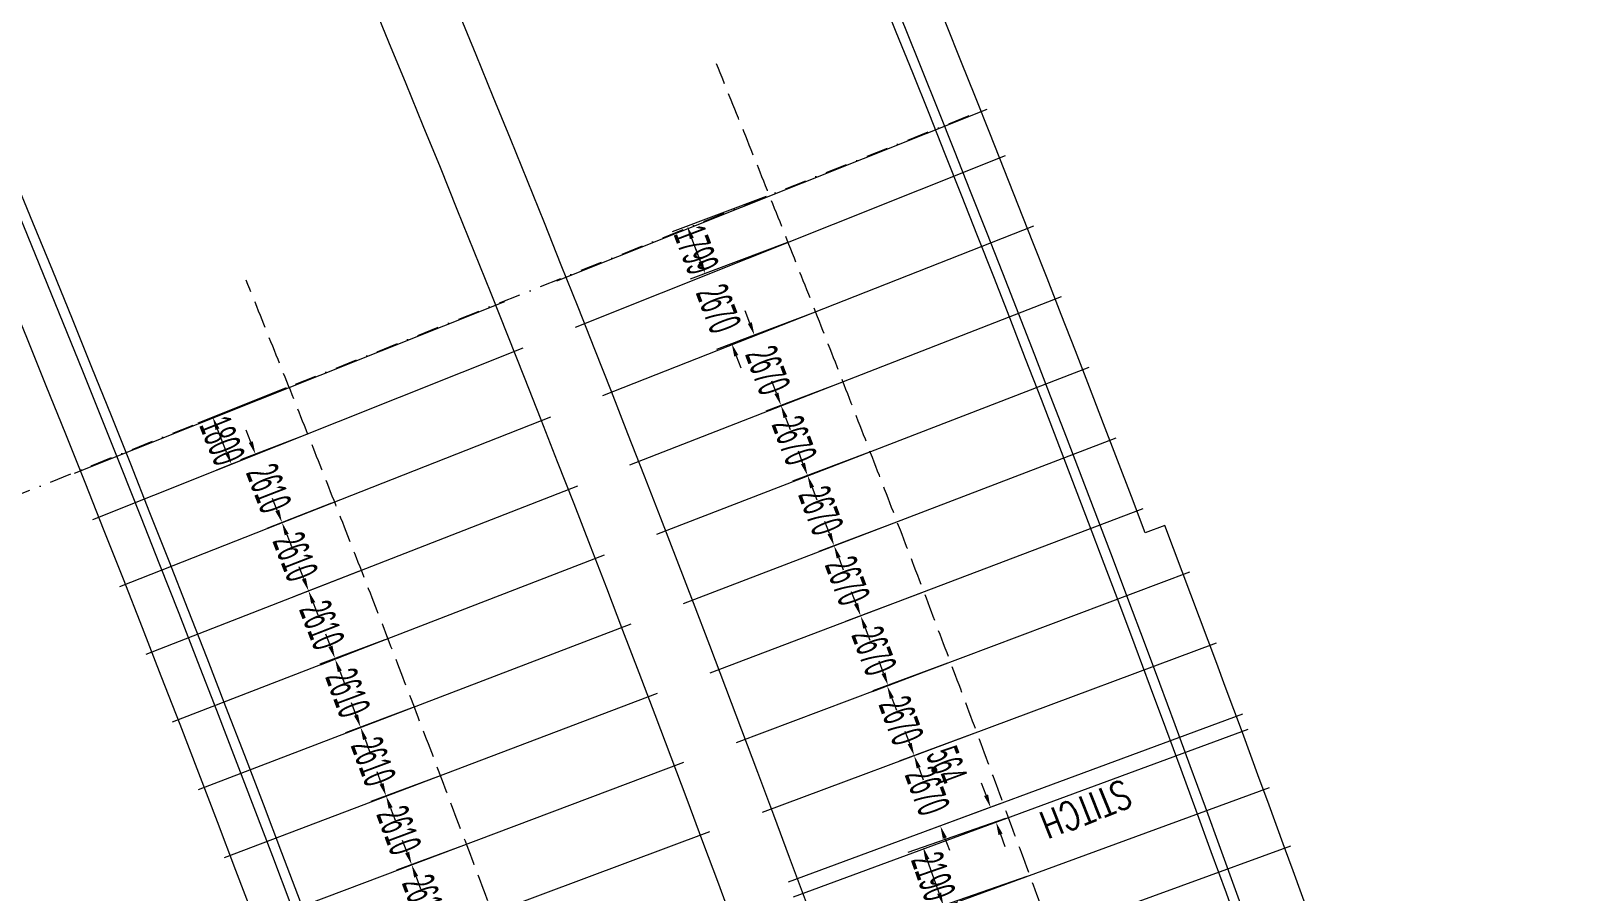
# Model space of a CAD drawing. Header units: millimetres. Extents: x 27228149 to 29012050, y 40856015 to 42918728.
# Drawn here: x 27281162 to 27336606, y 42824578 to 42855206 of the extents above; entities that cross this region are included whole.
import ezdxf

# ---------------------------------------------------------------- set-up
doc = ezdxf.new("R2010")
doc.units = ezdxf.units.MM
doc.header["$LTSCALE"] = 0.05
doc.linetypes.add('DGN Style 3', pattern=[27349.722329, 19535.51595, -7814.20638])
doc.linetypes.add('DGN Style 4', pattern=[31276.361035, 15628.41276, -7814.20638, 19.535516, -7814.20638])
doc.layers.get('Defpoints').update_dxf_attribs({"lineweight": 0})
for name, color, linetype, lineweight in [('InnerEdge_NB', 7, 'Continuous', 0), ('InnerEdge_SB', 7, 'Continuous', 0), ('OuterEdge_NB', 7, 'Continuous', 0), ('OuterEdge_SB', 7, 'Continuous', 0), ('PlacementCurve_NB', 1, 'DGN Style 3', 0), ('PlacementCurve_SB', 1, 'DGN Style 3', 0), ('S-_ANOT----_A-', 7, 'Continuous', 0), ('S-_ANOT----_T-', 7, 'Continuous', 0), ('S-_GRIDLINE_E- Adjusted', 6, 'DGN Style 4', 0), ('S-_SEG-----_E-NB', 3, 'Continuous', 13), ('S-_SEG-----_E-SB', 3, 'Continuous', 13), ('S-_WALLLBW-_E-', 40, 'Continuous', 13)]:
    doc.layers.add(name, color=color, linetype=linetype, lineweight=lineweight)
doc.styles.add('Styletxt', font='txt.shx')
doc.styles.add('StyleWORKING', font='WORKING.shx')
doc.dimstyles.new('dim300', dxfattribs={"dimtxt": 750, "dimasz": 750, "dimexe": 375, "dimexo": 375, "dimgap": 375, "dimtad": 1, "dimdec": 0, "dimzin": 11, "dimdsep": 46, "dimtxsty": 'StyleWORKING', "dimsah": 1, "dimcen": 0.09, "dimclrd": 7, "dimclre": 7, "dimadec": 4, "dimazin": 3, "dimtfac": 1, "dimtdec": 0, "dimtmove": 0, "dimatfit": 3, "dimfxl": 1, "dimtolj": 1, "dimtzin": 0, "dimlwd": 0, "dimlwe": 0, "dimarcsym": 0})

# ---------------------------------------------------------------- blocks, each defined once
blk = doc.blocks.new('*D216')
at = {"layer": 'Defpoints', "color": 0, "linetype": 'Continuous', "transparency": 16777216}
for p in [(27307419, 42849367), (27304501, 42848263), (27308172, 42847729)]:
    blk.add_point(p, dxfattribs=at)
at = {"layer": 'S-_ANOT----_A-', "linetype": 'Continuous', "transparency": 16777216}
for p, q in [((27307311, 42849326), (27303963, 42848059)), ((27308065, 42847688), (27304600, 42846377))]:
    blk.add_line(p, q, dxfattribs=at)
at = {"layer": 'S-_ANOT----_A-', "color": 7, "linetype": 'Continuous', "lineweight": 0, "transparency": 16777216}
blk.add_line((27304975, 42847011), (27304664, 42847833), dxfattribs=at)
at = {"layer": 'S-_ANOT----_A-', "color": 7, "linetype": 'Continuous', "transparency": 16777216}
for points in [[(27304735, 42847860), (27304592, 42847805), (27304501, 42848263)], [(27305046, 42847038), (27304903, 42846984), (27305137, 42846580)]]:
    blk.add_solid(points, dxfattribs=at)
at = {"layer": 'S-_ANOT----_A-', "color": 0, "linetype": 'Continuous', "transparency": 16777216, "insert": (27304820, 42847422), "char_height": 1150, "attachment_point": 5, "rotation": 290.7255, "style": 'StyleWORKING'}
blk.add_mtext('\\A1;{\\W0.47826;\\C0;1799}', dxfattribs=at)
blk = doc.blocks.new('*D217')
at = {"layer": 'Defpoints', "color": 0, "linetype": 'Continuous', "transparency": 16777216}
for p in [(27308172, 42847729), (27305137, 42846580), (27309154, 42845245)]:
    blk.add_point(p, dxfattribs=at)
at = {"layer": 'S-_ANOT----_A-', "linetype": 'Continuous', "transparency": 16777216}
for p, q in [((27308065, 42847688), (27304600, 42846377)), ((27309046, 42845204), (27305545, 42843880))]:
    blk.add_line(p, q, dxfattribs=at)
at = {"layer": 'S-_ANOT----_A-', "color": 7, "linetype": 'Continuous', "lineweight": 0, "transparency": 16777216}
for p, q in [((27304975, 42847011), (27304812, 42847441)), ((27306245, 42843653), (27306408, 42843223))]:
    blk.add_line(p, q, dxfattribs=at)
at = {"layer": 'S-_ANOT----_A-', "color": 7, "linetype": 'Continuous', "transparency": 16777216}
for points in [[(27305046, 42847038), (27304903, 42846984), (27305137, 42846580)], [(27306317, 42843680), (27306174, 42843626), (27306082, 42844083)]]:
    blk.add_solid(points, dxfattribs=at)
at = {"layer": 'S-_ANOT----_A-', "color": 0, "linetype": 'Continuous', "transparency": 16777216, "insert": (27305611, 42845332), "char_height": 1150, "attachment_point": 5, "rotation": 290.7255, "style": 'StyleWORKING'}
blk.add_mtext('\\A1;{\\W0.47826;\\C0;2670}', dxfattribs=at)
blk = doc.blocks.new('*D218')
at = {"layer": 'Defpoints', "color": 0, "linetype": 'Continuous', "transparency": 16777216}
for p in [(27309154, 42845245), (27310127, 42842759), (27307834, 42841891)]:
    blk.add_point(p, dxfattribs=at)
at = {"layer": 'S-_ANOT----_A-', "linetype": 'Continuous', "transparency": 16777216}
for p, q in [((27309046, 42845204), (27306351, 42844185)), ((27310020, 42842718), (27307296, 42841688))]:
    blk.add_line(p, q, dxfattribs=at)
at = {"layer": 'S-_ANOT----_A-', "color": 7, "linetype": 'Continuous', "lineweight": 0, "transparency": 16777216}
for p, q in [((27306726, 42844819), (27306564, 42845249)), ((27307997, 42841461), (27308160, 42841031))]:
    blk.add_line(p, q, dxfattribs=at)
at = {"layer": 'S-_ANOT----_A-', "color": 7, "linetype": 'Continuous', "transparency": 16777216}
for points in [[(27306798, 42844846), (27306655, 42844791), (27306889, 42844388)], [(27308069, 42841488), (27307925, 42841434), (27307834, 42841891)]]:
    blk.add_solid(points, dxfattribs=at)
at = {"layer": 'S-_ANOT----_A-', "color": 0, "linetype": 'Continuous', "transparency": 16777216, "insert": (27307363, 42843140), "char_height": 1150, "attachment_point": 5, "rotation": 290.7255, "style": 'StyleWORKING'}
blk.add_mtext('\\A1;{\\W0.47826;\\C0;2670}', dxfattribs=at)
blk = doc.blocks.new('*D219')
at = {"layer": 'Defpoints', "color": 0, "linetype": 'Continuous', "transparency": 16777216}
for p in [(27310127, 42842759), (27311094, 42840270), (27308779, 42839394)]:
    blk.add_point(p, dxfattribs=at)
at = {"layer": 'S-_ANOT----_A-', "color": 7, "linetype": 'Continuous', "lineweight": 0, "transparency": 16777216}
for p, q in [((27307671, 42842321), (27307508, 42842751)), ((27308942, 42838963), (27309105, 42838533))]:
    blk.add_line(p, q, dxfattribs=at)
at = {"layer": 'S-_ANOT----_A-', "linetype": 'Continuous', "transparency": 16777216}
for p, q in [((27310020, 42842718), (27307296, 42841688)), ((27310987, 42840229), (27308241, 42839190))]:
    blk.add_line(p, q, dxfattribs=at)
at = {"layer": 'S-_ANOT----_A-', "color": 7, "linetype": 'Continuous', "transparency": 16777216}
for points in [[(27307743, 42842348), (27307600, 42842294), (27307834, 42841891)], [(27309013, 42838991), (27308870, 42838936), (27308779, 42839394)]]:
    blk.add_solid(points, dxfattribs=at)
at = {"layer": 'S-_ANOT----_A-', "color": 0, "linetype": 'Continuous', "transparency": 16777216, "insert": (27308308, 42840643), "char_height": 1150, "attachment_point": 5, "rotation": 290.7255, "style": 'StyleWORKING'}
blk.add_mtext('\\A1;{\\W0.47826;\\C0;2670}', dxfattribs=at)
blk = doc.blocks.new('*D220')
at = {"layer": 'Defpoints', "color": 0, "linetype": 'Continuous', "transparency": 16777216}
for p in [(27311094, 42840270), (27312054, 42837778), (27309724, 42836896)]:
    blk.add_point(p, dxfattribs=at)
at = {"layer": 'S-_ANOT----_A-', "linetype": 'Continuous', "transparency": 16777216}
for p, q in [((27310987, 42840229), (27308241, 42839190)), ((27311946, 42837737), (27309186, 42836693))]:
    blk.add_line(p, q, dxfattribs=at)
at = {"layer": 'S-_ANOT----_A-', "color": 7, "linetype": 'Continuous', "lineweight": 0, "transparency": 16777216}
for p, q in [((27308616, 42839824), (27308453, 42840254)), ((27309887, 42836466), (27310050, 42836036))]:
    blk.add_line(p, q, dxfattribs=at)
at = {"layer": 'S-_ANOT----_A-', "color": 7, "linetype": 'Continuous', "transparency": 16777216}
for points in [[(27308688, 42839851), (27308544, 42839797), (27308779, 42839394)], [(27309958, 42836493), (27309815, 42836439), (27309724, 42836896)]]:
    blk.add_solid(points, dxfattribs=at)
at = {"layer": 'S-_ANOT----_A-', "color": 0, "linetype": 'Continuous', "transparency": 16777216, "insert": (27309253, 42838145), "char_height": 1150, "attachment_point": 5, "rotation": 290.7255, "style": 'StyleWORKING'}
blk.add_mtext('\\A1;{\\W0.47826;\\C0;2670}', dxfattribs=at)
blk = doc.blocks.new('*D221')
at = {"layer": 'Defpoints', "color": 0, "linetype": 'Continuous', "transparency": 16777216}
for p in [(27312054, 42837778), (27312919, 42835250), (27310669, 42834399)]:
    blk.add_point(p, dxfattribs=at)
at = {"layer": 'S-_ANOT----_A-', "linetype": 'Continuous', "transparency": 16777216}
for p, q in [((27311946, 42837737), (27309186, 42836693)), ((27312812, 42835209), (27310131, 42834195))]:
    blk.add_line(p, q, dxfattribs=at)
at = {"layer": 'S-_ANOT----_A-', "color": 7, "linetype": 'Continuous', "lineweight": 0, "transparency": 16777216}
for p, q in [((27309561, 42837326), (27309398, 42837757)), ((27310832, 42833968), (27310995, 42833538))]:
    blk.add_line(p, q, dxfattribs=at)
at = {"layer": 'S-_ANOT----_A-', "color": 7, "linetype": 'Continuous', "transparency": 16777216}
for points in [[(27309633, 42837354), (27309489, 42837299), (27309724, 42836896)], [(27310903, 42833996), (27310760, 42833941), (27310669, 42834399)]]:
    blk.add_solid(points, dxfattribs=at)
at = {"layer": 'S-_ANOT----_A-', "color": 0, "linetype": 'Continuous', "transparency": 16777216, "insert": (27310198, 42835648), "char_height": 1150, "attachment_point": 5, "rotation": 290.7255, "style": 'StyleWORKING'}
blk.add_mtext('\\A1;{\\W0.47826;\\C0;2670}', dxfattribs=at)
blk = doc.blocks.new('*D222')
at = {"layer": 'Defpoints', "color": 0, "linetype": 'Continuous', "transparency": 16777216}
for p in [(27313864, 42832753), (27314802, 42830253), (27312572, 42829424)]:
    blk.add_point(p, dxfattribs=at)
at = {"layer": 'S-_ANOT----_A-', "color": 7, "linetype": 'Continuous', "lineweight": 0, "transparency": 16777216}
for p, q in [((27311482, 42832358), (27311321, 42832789)), ((27312733, 42828993), (27312893, 42828562))]:
    blk.add_line(p, q, dxfattribs=at)
at = {"layer": 'S-_ANOT----_A-', "linetype": 'Continuous', "transparency": 16777216}
for p, q in [((27313756, 42832713), (27311103, 42831726)), ((27314694, 42830213), (27312033, 42829224))]:
    blk.add_line(p, q, dxfattribs=at)
at = {"layer": 'S-_ANOT----_A-', "color": 7, "linetype": 'Continuous', "transparency": 16777216}
for points in [[(27311554, 42832385), (27311410, 42832331), (27311642, 42831927)], [(27312805, 42829020), (27312661, 42828966), (27312572, 42829424)]]:
    blk.add_solid(points, dxfattribs=at)
at = {"layer": 'S-_ANOT----_A-', "color": 0, "linetype": 'Continuous', "transparency": 16777216, "insert": (27312109, 42830676), "char_height": 1150, "attachment_point": 5, "rotation": 290.3922, "style": 'StyleWORKING'}
blk.add_mtext('\\A1;{\\W0.47826;\\C0;2670}', dxfattribs=at)
blk = doc.blocks.new('*D229')
at = {"layer": 'Defpoints', "color": 0, "linetype": 'Continuous', "transparency": 16777216}
for p in [(27315928, 42827221), (27312889, 42826163), (27316684, 42825166)]:
    blk.add_point(p, dxfattribs=at)
at = {"layer": 'S-_ANOT----_A-', "linetype": 'Continuous', "transparency": 16777216}
for p, q in [((27315819, 42827184), (27312346, 42825973)), ((27316576, 42825128), (27313067, 42823906))]:
    blk.add_line(p, q, dxfattribs=at)
at = {"layer": 'S-_ANOT----_A-', "color": 7, "linetype": 'Continuous', "lineweight": 0, "transparency": 16777216}
blk.add_line((27313458, 42824529), (27313040, 42825728), dxfattribs=at)
at = {"layer": 'S-_ANOT----_A-', "color": 7, "linetype": 'Continuous', "transparency": 16777216}
for points in [[(27313113, 42825753), (27312968, 42825703), (27312889, 42826163)], [(27313531, 42824555), (27313386, 42824504), (27313610, 42824095)]]:
    blk.add_solid(points, dxfattribs=at)
at = {"layer": 'S-_ANOT----_A-', "color": 0, "linetype": 'Continuous', "transparency": 16777216, "insert": (27313251, 42825129), "char_height": 1150, "attachment_point": 5, "rotation": 289.2089, "style": 'StyleWORKING'}
blk.add_mtext('\\A1;{\\W0.47826;\\C0;2190}', dxfattribs=at)
blk = doc.blocks.new('*D230')
at = {"layer": 'Defpoints', "color": 0, "linetype": 'Continuous', "transparency": 16777216}
for p in [(27316684, 42825166), (27313610, 42824095), (27317436, 42823109)]:
    blk.add_point(p, dxfattribs=at)
at = {"layer": 'S-_ANOT----_A-', "linetype": 'Continuous', "transparency": 16777216}
for p, q in [((27316576, 42825128), (27313067, 42823906)), ((27317327, 42823071), (27313787, 42821838))]:
    blk.add_line(p, q, dxfattribs=at)
at = {"layer": 'S-_ANOT----_A-', "color": 7, "linetype": 'Continuous', "lineweight": 0, "transparency": 16777216}
for p, q in [((27313458, 42824529), (27313307, 42824964)), ((27314481, 42821593), (27314633, 42821158))]:
    blk.add_line(p, q, dxfattribs=at)
at = {"layer": 'S-_ANOT----_A-', "color": 7, "linetype": 'Continuous', "transparency": 16777216}
for points in [[(27313531, 42824555), (27313386, 42824504), (27313610, 42824095)], [(27314554, 42821618), (27314409, 42821567), (27314330, 42822027)]]:
    blk.add_solid(points, dxfattribs=at)
at = {"layer": 'S-_ANOT----_A-', "color": 0, "linetype": 'Continuous', "transparency": 16777216, "insert": (27314045, 42822849), "char_height": 1150, "attachment_point": 5, "rotation": 289.2089, "style": 'StyleWORKING'}
blk.add_mtext('\\A1;{\\W0.47826;\\C0;2190}', dxfattribs=at)
blk = doc.blocks.new('*D535')
at = {"layer": 'Defpoints', "color": 0, "linetype": 'Continuous', "transparency": 16777216}
for p in [(27290999, 42840876), (27291958, 42838448), (27290085, 42837721)]:
    blk.add_point(p, dxfattribs=at)
at = {"layer": 'S-_ANOT----_A-', "linetype": 'Continuous', "transparency": 16777216}
for p, q in [((27290892, 42840834), (27288604, 42839946)), ((27291851, 42838407), (27289549, 42837513))]:
    blk.add_line(p, q, dxfattribs=at)
at = {"layer": 'S-_ANOT----_A-', "color": 7, "linetype": 'Continuous', "lineweight": 0, "transparency": 16777216}
for p, q in [((27288973, 42840583), (27288807, 42841011)), ((27290251, 42837292), (27290418, 42836863))]:
    blk.add_line(p, q, dxfattribs=at)
at = {"layer": 'S-_ANOT----_A-', "color": 7, "linetype": 'Continuous', "transparency": 16777216}
for points in [[(27289045, 42840610), (27288902, 42840555), (27289140, 42840154)], [(27290322, 42837320), (27290180, 42837264), (27290085, 42837721)]]:
    blk.add_solid(points, dxfattribs=at)
at = {"layer": 'S-_ANOT----_A-', "color": 0, "linetype": 'Continuous', "transparency": 16777216, "insert": (27289613, 42838938), "char_height": 1150, "attachment_point": 5, "rotation": 291.2235, "style": 'StyleWORKING'}
blk.add_mtext('\\A1;{\\W0.47826;\\C0;2610}', dxfattribs=at)
blk = doc.blocks.new('*D536')
at = {"layer": 'Defpoints', "color": 0, "linetype": 'Continuous', "transparency": 16777216}
for p in [(27291958, 42838448), (27292910, 42836018), (27291029, 42835288)]:
    blk.add_point(p, dxfattribs=at)
at = {"layer": 'S-_ANOT----_A-', "linetype": 'Continuous', "transparency": 16777216}
for p, q in [((27291851, 42838407), (27289549, 42837513)), ((27292803, 42835977), (27290493, 42835080))]:
    blk.add_line(p, q, dxfattribs=at)
at = {"layer": 'S-_ANOT----_A-', "color": 7, "linetype": 'Continuous', "lineweight": 0, "transparency": 16777216}
for p, q in [((27289918, 42838150), (27289751, 42838578)), ((27291196, 42834859), (27291362, 42834430))]:
    blk.add_line(p, q, dxfattribs=at)
at = {"layer": 'S-_ANOT----_A-', "color": 7, "linetype": 'Continuous', "transparency": 16777216}
for points in [[(27289989, 42838177), (27289847, 42838122), (27290085, 42837721)], [(27291267, 42834887), (27291124, 42834831), (27291029, 42835288)]]:
    blk.add_solid(points, dxfattribs=at)
at = {"layer": 'S-_ANOT----_A-', "color": 0, "linetype": 'Continuous', "transparency": 16777216, "insert": (27290558, 42836505), "char_height": 1150, "attachment_point": 5, "rotation": 291.2235, "style": 'StyleWORKING'}
blk.add_mtext('\\A1;{\\W0.47826;\\C0;2610}', dxfattribs=at)
blk = doc.blocks.new('*D537')
at = {"layer": 'Defpoints', "color": 0, "linetype": 'Continuous', "transparency": 16777216}
for p in [(27293855, 42833585), (27294793, 42831149), (27292878, 42830438)]:
    blk.add_point(p, dxfattribs=at)
at = {"layer": 'S-_ANOT----_A-', "linetype": 'Continuous', "transparency": 16777216}
for p, q in [((27293747, 42833545), (27291430, 42832684)), ((27294685, 42831109), (27292339, 42830237))]:
    blk.add_line(p, q, dxfattribs=at)
at = {"layer": 'S-_ANOT----_A-', "color": 7, "linetype": 'Continuous', "lineweight": 0, "transparency": 16777216}
for p, q in [((27291808, 42833315), (27291648, 42833746)), ((27293038, 42830007), (27293199, 42829575))]:
    blk.add_line(p, q, dxfattribs=at)
at = {"layer": 'S-_ANOT----_A-', "color": 7, "linetype": 'Continuous', "transparency": 16777216}
for points in [[(27291880, 42833342), (27291736, 42833288), (27291969, 42832884)], [(27293110, 42830033), (27292966, 42829980), (27292878, 42830438)]]:
    blk.add_solid(points, dxfattribs=at)
at = {"layer": 'S-_ANOT----_A-', "color": 0, "linetype": 'Continuous', "transparency": 16777216, "insert": (27292425, 42831661), "char_height": 1150, "attachment_point": 5, "rotation": 290.3923, "style": 'StyleWORKING'}
blk.add_mtext('\\A1;{\\W0.47826;\\C0;2610}', dxfattribs=at)
blk = doc.blocks.new('*D538')
at = {"layer": 'Defpoints', "color": 0, "linetype": 'Continuous', "transparency": 16777216}
for p in [(27294793, 42831149), (27295723, 42828711), (27293787, 42827991)]:
    blk.add_point(p, dxfattribs=at)
at = {"layer": 'S-_ANOT----_A-', "linetype": 'Continuous', "transparency": 16777216}
for p, q in [((27294685, 42831109), (27292339, 42830237)), ((27295615, 42828671), (27293248, 42827791))]:
    blk.add_line(p, q, dxfattribs=at)
at = {"layer": 'S-_ANOT----_A-', "color": 7, "linetype": 'Continuous', "lineweight": 0, "transparency": 16777216}
for p, q in [((27292718, 42830869), (27292557, 42831300)), ((27293948, 42827560), (27294108, 42827129))]:
    blk.add_line(p, q, dxfattribs=at)
at = {"layer": 'S-_ANOT----_A-', "color": 7, "linetype": 'Continuous', "transparency": 16777216}
for points in [[(27292790, 42830896), (27292646, 42830842), (27292878, 42830438)], [(27294020, 42827587), (27293876, 42827534), (27293787, 42827991)]]:
    blk.add_solid(points, dxfattribs=at)
at = {"layer": 'S-_ANOT----_A-', "color": 0, "linetype": 'Continuous', "transparency": 16777216, "insert": (27293334, 42829215), "char_height": 1150, "attachment_point": 5, "rotation": 290.3923, "style": 'StyleWORKING'}
blk.add_mtext('\\A1;{\\W0.47826;\\C0;2610}', dxfattribs=at)
blk = doc.blocks.new('*D539')
at = {"layer": 'Defpoints', "color": 0, "linetype": 'Continuous', "transparency": 16777216}
for p in [(27295723, 42828711), (27296647, 42826270), (27294697, 42825545)]:
    blk.add_point(p, dxfattribs=at)
at = {"layer": 'S-_ANOT----_A-', "linetype": 'Continuous', "transparency": 16777216}
for p, q in [((27295615, 42828671), (27293248, 42827791)), ((27296539, 42826230), (27294158, 42825345))]:
    blk.add_line(p, q, dxfattribs=at)
at = {"layer": 'S-_ANOT----_A-', "color": 7, "linetype": 'Continuous', "lineweight": 0, "transparency": 16777216}
for p, q in [((27293627, 42828423), (27293467, 42828854)), ((27294857, 42825114), (27295017, 42824683))]:
    blk.add_line(p, q, dxfattribs=at)
at = {"layer": 'S-_ANOT----_A-', "color": 7, "linetype": 'Continuous', "transparency": 16777216}
for points in [[(27293699, 42828449), (27293555, 42828396), (27293787, 42827991)], [(27294929, 42825141), (27294785, 42825087), (27294697, 42825545)]]:
    blk.add_solid(points, dxfattribs=at)
at = {"layer": 'S-_ANOT----_A-', "color": 0, "linetype": 'Continuous', "transparency": 16777216, "insert": (27294243, 42826769), "char_height": 1150, "attachment_point": 5, "rotation": 290.3923, "style": 'StyleWORKING'}
blk.add_mtext('\\A1;{\\W0.47826;\\C0;2610}', dxfattribs=at)
blk = doc.blocks.new('*D540')
at = {"layer": 'Defpoints', "color": 0, "linetype": 'Continuous', "transparency": 16777216}
for p in [(27296647, 42826270), (27297563, 42823826), (27295606, 42823099)]:
    blk.add_point(p, dxfattribs=at)
at = {"layer": 'S-_ANOT----_A-', "linetype": 'Continuous', "transparency": 16777216}
for p, q in [((27296539, 42826230), (27294158, 42825345)), ((27297456, 42823786), (27295067, 42822898))]:
    blk.add_line(p, q, dxfattribs=at)
at = {"layer": 'S-_ANOT----_A-', "color": 7, "linetype": 'Continuous', "lineweight": 0, "transparency": 16777216}
for p, q in [((27294536, 42825976), (27294376, 42826407)), ((27295767, 42822667), (27295927, 42822236))]:
    blk.add_line(p, q, dxfattribs=at)
at = {"layer": 'S-_ANOT----_A-', "color": 7, "linetype": 'Continuous', "transparency": 16777216}
for points in [[(27294608, 42826003), (27294465, 42825949), (27294697, 42825545)], [(27295838, 42822694), (27295695, 42822641), (27295606, 42823099)]]:
    blk.add_solid(points, dxfattribs=at)
at = {"layer": 'S-_ANOT----_A-', "color": 0, "linetype": 'Continuous', "transparency": 16777216, "insert": (27295153, 42824322), "char_height": 1150, "attachment_point": 5, "rotation": 290.3923, "style": 'StyleWORKING'}
blk.add_mtext('\\A1;{\\W0.47826;\\C0;2610}', dxfattribs=at)
blk = doc.blocks.new('*D857')
at = {"layer": 'Defpoints', "color": 0, "linetype": 'Continuous', "transparency": 16777216}
for p in [(27315732, 42827750), (27315288, 42827586), (27315928, 42827221)]:
    blk.add_point(p, dxfattribs=at)
at = {"layer": 'S-_ANOT----_A-', "color": 7, "linetype": 'Continuous', "lineweight": 0, "transparency": 16777216}
for p, q in [((27315128, 42828017), (27314969, 42828449)), ((27315643, 42826626), (27315802, 42826194))]:
    blk.add_line(p, q, dxfattribs=at)
at = {"layer": 'S-_ANOT----_A-', "linetype": 'Continuous', "transparency": 16777216}
for p, q in [((27315624, 42827710), (27314748, 42827387)), ((27315820, 42827181), (27314944, 42826858))]:
    blk.add_line(p, q, dxfattribs=at)
at = {"layer": 'S-_ANOT----_A-', "color": 7, "linetype": 'Continuous', "transparency": 16777216}
for points in [[(27315200, 42828044), (27315056, 42827991), (27315288, 42827586)], [(27315715, 42826652), (27315571, 42826599), (27315483, 42827057)]]:
    blk.add_solid(points, dxfattribs=at)
at = {"layer": 'S-_ANOT----_A-', "color": 0, "linetype": 'Continuous', "transparency": 16777216, "insert": (27313729, 42829079), "char_height": 1150, "attachment_point": 5, "rotation": 290.2913, "style": 'StyleWORKING'}
blk.add_mtext('\\A1;{\\W0.47826;\\C0;564}', dxfattribs=at)
blk = doc.blocks.new('*D1042')
at = {"layer": 'Defpoints', "color": 0, "linetype": 'Continuous', "transparency": 16777216}
for p in [(27312919, 42835250), (27313864, 42832753), (27311614, 42831901)]:
    blk.add_point(p, dxfattribs=at)
at = {"layer": 'S-_ANOT----_A-', "linetype": 'Continuous', "transparency": 16777216}
for p, q in [((27312812, 42835209), (27310131, 42834195)), ((27313757, 42832712), (27311076, 42831698))]:
    blk.add_line(p, q, dxfattribs=at)
at = {"layer": 'S-_ANOT----_A-', "color": 7, "linetype": 'Continuous', "lineweight": 0, "transparency": 16777216}
for p, q in [((27310506, 42834829), (27310343, 42835259)), ((27311777, 42831471), (27311939, 42831041))]:
    blk.add_line(p, q, dxfattribs=at)
at = {"layer": 'S-_ANOT----_A-', "color": 7, "linetype": 'Continuous', "transparency": 16777216}
for points in [[(27310578, 42834856), (27310434, 42834802), (27310669, 42834399)], [(27311848, 42831498), (27311705, 42831444), (27311614, 42831901)]]:
    blk.add_solid(points, dxfattribs=at)
at = {"layer": 'S-_ANOT----_A-', "color": 0, "linetype": 'Continuous', "transparency": 16777216, "insert": (27311143, 42833151), "char_height": 1150, "attachment_point": 5, "rotation": 290.7255, "style": 'StyleWORKING'}
blk.add_mtext('\\A1;{\\W0.47826;\\C0;2670}', dxfattribs=at)
blk = doc.blocks.new('*D1043')
at = {"layer": 'Defpoints', "color": 0, "linetype": 'Continuous', "transparency": 16777216}
for p in [(27314802, 42830253), (27315732, 42827750), (27313503, 42826922)]:
    blk.add_point(p, dxfattribs=at)
at = {"layer": 'S-_ANOT----_A-', "linetype": 'Continuous', "transparency": 16777216}
for p, q in [((27314694, 42830213), (27312033, 42829224)), ((27315624, 42827710), (27312964, 42826721))]:
    blk.add_line(p, q, dxfattribs=at)
at = {"layer": 'S-_ANOT----_A-', "color": 7, "linetype": 'Continuous', "lineweight": 0, "transparency": 16777216}
for p, q in [((27312412, 42829855), (27312252, 42830287)), ((27313663, 42826490), (27313823, 42826059))]:
    blk.add_line(p, q, dxfattribs=at)
at = {"layer": 'S-_ANOT----_A-', "color": 7, "linetype": 'Continuous', "transparency": 16777216}
for points in [[(27312484, 42829882), (27312340, 42829829), (27312572, 42829424)], [(27313735, 42826517), (27313591, 42826464), (27313503, 42826922)]]:
    blk.add_solid(points, dxfattribs=at)
at = {"layer": 'S-_ANOT----_A-', "color": 0, "linetype": 'Continuous', "transparency": 16777216, "insert": (27313039, 42828173), "char_height": 1150, "attachment_point": 5, "rotation": 290.3922, "style": 'StyleWORKING'}
blk.add_mtext('\\A1;{\\W0.47826;\\C0;2670}', dxfattribs=at)
blk = doc.blocks.new('*D1149')
at = {"layer": 'Defpoints', "color": 0, "linetype": 'Continuous', "transparency": 16777216}
for p in [(27290343, 42842552), (27287621, 42841468), (27290999, 42840876)]:
    blk.add_point(p, dxfattribs=at)
at = {"layer": 'S-_ANOT----_A-', "linetype": 'Continuous', "transparency": 16777216}
for p, q in [((27290236, 42842509), (27287086, 42841256)), ((27290892, 42840833), (27287752, 42839583))]:
    blk.add_line(p, q, dxfattribs=at)
at = {"layer": 'S-_ANOT----_A-', "color": 7, "linetype": 'Continuous', "lineweight": 0, "transparency": 16777216}
blk.add_line((27288116, 42840223), (27287791, 42841041), dxfattribs=at)
at = {"layer": 'S-_ANOT----_A-', "color": 7, "linetype": 'Continuous', "transparency": 16777216}
for points in [[(27287862, 42841069), (27287720, 42841013), (27287621, 42841468)], [(27288187, 42840252), (27288045, 42840195), (27288286, 42839796)]]:
    blk.add_solid(points, dxfattribs=at)
at = {"layer": 'S-_ANOT----_A-', "color": 0, "linetype": 'Continuous', "transparency": 16777216, "insert": (27287955, 42840633), "char_height": 1150, "attachment_point": 5, "rotation": 291.7052, "style": 'StyleWORKING'}
blk.add_mtext('\\A1;{\\W0.47826;\\C0;1800}', dxfattribs=at)
blk = doc.blocks.new('*D1150')
at = {"layer": 'Defpoints', "color": 0, "linetype": 'Continuous', "transparency": 16777216}
for p in [(27292910, 42836018), (27293855, 42833585), (27291974, 42832855)]:
    blk.add_point(p, dxfattribs=at)
at = {"layer": 'S-_ANOT----_A-', "color": 7, "linetype": 'Continuous', "lineweight": 0, "transparency": 16777216}
for p, q in [((27290863, 42835717), (27290696, 42836145)), ((27292141, 42832426), (27292307, 42831997))]:
    blk.add_line(p, q, dxfattribs=at)
at = {"layer": 'S-_ANOT----_A-', "linetype": 'Continuous', "transparency": 16777216}
for p, q in [((27292803, 42835977), (27290493, 42835080)), ((27293748, 42833544), (27291438, 42832647))]:
    blk.add_line(p, q, dxfattribs=at)
at = {"layer": 'S-_ANOT----_A-', "color": 7, "linetype": 'Continuous', "transparency": 16777216}
for points in [[(27290934, 42835744), (27290791, 42835689), (27291029, 42835288)], [(27292212, 42832454), (27292069, 42832398), (27291974, 42832855)]]:
    blk.add_solid(points, dxfattribs=at)
at = {"layer": 'S-_ANOT----_A-', "color": 0, "linetype": 'Continuous', "transparency": 16777216, "insert": (27291503, 42834072), "char_height": 1150, "attachment_point": 5, "rotation": 291.2235, "style": 'StyleWORKING'}
blk.add_mtext('\\A1;{\\W0.47826;\\C0;2610}', dxfattribs=at)

msp = doc.modelspace()

# ---------------------------------------------------------------- linework, layer by layer
at = {"layer": 'InnerEdge_NB'}
msp.add_lwpolyline([(27283724.5, 42878514.7, -0.0568157), (27345588.8, 42682480.7), (27368075.3, 42566916.3, 0.0263705), (27393633.3, 42464653, 0.0426618), (27458420.2, 42303807.1, 0.1075608), (27699785.7, 42006839.6, 0.026969), (27783127.3, 41947329.2), (27839783.5, 41911319.6)], format="xyb", dxfattribs=at)
at = {"layer": 'InnerEdge_SB'}
msp.add_lwpolyline([(27370363.7, 42569291.8), (27348239.1, 42682996.3, 0.0568157), (27286190.8, 42879613.7)], format="xyb", dxfattribs=at)
at = {"layer": 'OuterEdge_NB'}
msp.add_arc((26454853.3, 42509161.6), 893291, 11.011006, 26.2492157, dxfattribs=at)
at = {"layer": 'OuterEdge_SB'}
msp.add_arc((26454853.3, 42509161.6), 924291, 13.8451623, 26.2492156, dxfattribs=at)
at = {"layer": 'PlacementCurve_NB'}
msp.add_lwpolyline([(27288809.3, 42846343.4, -0.0480477), (27337834.2, 42680971.8), (27359958.8, 42567267.3, 0.0690894), (27451045.4, 42301107.2, 0.1079959), (27694979, 42000696.1, 0.0193193), (27725549.4, 41977271, 0.0146476), (27778701.6, 41940923.9), (27835716.4, 41904662.4)], format="xyb", dxfattribs=at)
at = {"layer": 'PlacementCurve_SB'}
msp.add_lwpolyline([(27305541.4, 42854039, -0.0482858), (27355899.2, 42684467.3), (27377998.9, 42570890.3, 0.0688708), (27467496.8, 42309348.2, 0.1110949), (27715510, 42007942.3, 0.028125), (27802629.8, 41947720.4), (27845874.9, 41921290)], format="xyb", dxfattribs=at)
at = {"layer": 'S-_GRIDLINE_E- Adjusted'}
msp.add_line((27245534.5, 42824671.9), (27315160, 42852455), dxfattribs=at)
at = {"layer": 'S-_SEG-----_E-NB'}
for p, q in [((27282699, 42839475), (27298005.3, 42845582.8)), ((27283355.2, 42837825.6), (27298661.5, 42843933.5)), ((27299635.5, 42841468.2), (27284299.2, 42835435.9)), ((27300596.1, 42839015.7), (27285242.4, 42833027.9)), ((27301549.6, 42836560.4), (27286178.6, 42830617.2)), ((27302496, 42834102.3), (27287107.7, 42828203.8)), ((27303435.2, 42831641.5), (27288029.9, 42825787.7)), ((27304367.3, 42829178), (27288945.1, 42823368.9)), ((27305292.3, 42826711.8), (27289853.3, 42820947.5))]:
    msp.add_line(p, q, dxfattribs=at)
at = {"layer": 'S-_SEG-----_E-SB'}
for p, q in [((27299862.9, 42846324), (27315169.3, 42852431.8)), ((27300519.1, 42844674.8), (27315825.4, 42850782.7)), ((27316821.5, 42848261.7), (27301485.6, 42842228.5)), ((27317804.2, 42845753.1), (27302450.8, 42839764.5)), ((27318779.6, 42843241.6), (27303408.8, 42837297.7)), ((27319747.6, 42840727.3), (27304359.7, 42834828.1)), ((27320708.4, 42838210.2), (27305303.3, 42832355.8)), ((27322363.7, 42835954.7), (27306239.8, 42829880.7)), ((27323310.6, 42833430), (27307169.1, 42827402.9)), ((27324250.1, 42830902.6), (27308091.1, 42824922.5)), ((27308285, 42824398.2), (27324447.6, 42830368.4)), ((27309034.2, 42822362.5), (27325211.9, 42828291.5)), ((27309778.6, 42820324.9), (27325971.4, 42826212.7))]:
    msp.add_line(p, q, dxfattribs=at)
at = {"layer": 'S-_WALLLBW-_E-'}
msp.add_line((27321490.5, 42837614.9), (27320789.3, 42837348.9), dxfattribs=at)
for radius, start, end in [(926041, 20.7565674, 26.2492156), (924641, 13.8451623, 26.2492156), (892941, 11.011006, 26.2492157), (891541, 11.011006, 26.2492157), (926791, 13.8451623, 20.7565789)]:
    msp.add_arc((26454853.3, 42509161.6), radius, start, end, dxfattribs=at)

# ---------------------------------------------------------------- texts
at = {"layer": 'S-_ANOT----_T-', "linetype": 'Continuous', "style": 'Styletxt', "width": 0.75}
msp.add_text('STITCH', height=1000, rotation=201.75438, dxfattribs=at).set_placement((27320029.1, 42828594.9))

# ---------------------------------------------------------------- dimensions: what is measured, and where the dimension line sits
at = {"layer": 'S-_ANOT----_A-', "linetype": 'Continuous'}
for base, p1, p2, angle, override, picture, middle, turn in [((27304500.9, 42848262.8), (27308172.3, 42847728.8), (27307418.8, 42849366.8), 110.72548, {"dimscale": 1000, "dimtxt": 1.15, "dimasz": 0.46, "dimexe": 0.575, "dimexo": 0.115, "dimgap": 0.2875, "dimtad": 1, "dimtih": 0, "dimtoh": 0, "dimlfac": 1, "dimsah": 1, "dimcen": 0, "dimse1": 0, "dimse2": 0, "dimclre": 256, "dimclrt": 0, "dimtol": 0, "dimtfac": 1, "dimtofl": 0, "dimtmove": 2, "dimatfit": 3, "dimfrac": 0, "dimtolj": 1, "dimlwe": 65535}, '*D216', (27304820.5, 42847422.1), 290.72548), ((27305137.5, 42846580.5), (27309153.5, 42845245.1), (27308172.3, 42847728.8), 110.72548, {"dimscale": 1000, "dimtxt": 1.15, "dimasz": 0.46, "dimexe": 0.575, "dimexo": 0.115, "dimgap": 0.2875, "dimtad": 1, "dimtih": 0, "dimtoh": 0, "dimlfac": 1, "dimsah": 1, "dimcen": 0, "dimse1": 0, "dimse2": 0, "dimclre": 256, "dimclrt": 0, "dimtol": 0, "dimtfac": 1, "dimtofl": 0, "dimtmove": 2, "dimatfit": 3, "dimfrac": 0, "dimtolj": 1, "dimlwe": 65535}, '*D217', (27305611.2, 42845332.3), 290.72548), ((27307834, 42841891), (27309153.5, 42845245.1), (27310127.5, 42842758.8), 110.72548, {"dimscale": 1000, "dimtxt": 1.15, "dimasz": 0.46, "dimexe": 0.575, "dimexo": 0.115, "dimgap": 0.2875, "dimtad": 1, "dimjust": 0, "dimtih": 0, "dimtoh": 0, "dimlfac": 1, "dimsah": 1, "dimcen": 0, "dimse1": 0, "dimse2": 0, "dimclre": 256, "dimclrt": 0, "dimtol": 0, "dimtfac": 1, "dimtofl": 0, "dimtmove": 2, "dimatfit": 3, "dimfrac": 0, "dimtolj": 1, "dimlwe": 65535}, '*D218', (27307362.9, 42843140.2), 290.72548), ((27308779, 42839393.6), (27310127.5, 42842758.8), (27311094.2, 42840269.7), 110.72548, {"dimscale": 1000, "dimtxt": 1.15, "dimasz": 0.46, "dimexe": 0.575, "dimexo": 0.115, "dimgap": 0.2875, "dimtad": 1, "dimjust": 0, "dimtih": 0, "dimtoh": 0, "dimlfac": 1, "dimsah": 1, "dimcen": 0, "dimse1": 0, "dimse2": 0, "dimclre": 256, "dimclrt": 0, "dimtol": 0, "dimtfac": 1, "dimtofl": 0, "dimtmove": 2, "dimatfit": 3, "dimfrac": 0, "dimtolj": 1, "dimlwe": 65535}, '*D219', (27308307.8, 42840642.8), 290.72548), ((27287620.7, 42841468.4), (27290999.1, 42840875.8), (27290342.9, 42842552), 111.70521, {"dimscale": 1000, "dimtxt": 1.15, "dimasz": 0.46, "dimexe": 0.575, "dimexo": 0.115, "dimgap": 0.2875, "dimtad": 1, "dimtih": 0, "dimtoh": 0, "dimlfac": 1, "dimsah": 1, "dimcen": 0, "dimse1": 0, "dimse2": 0, "dimclre": 256, "dimclrt": 0, "dimtol": 0, "dimtfac": 1, "dimtofl": 0, "dimtmove": 2, "dimatfit": 3, "dimfrac": 0, "dimtolj": 1, "dimlwe": 65535}, '*D1149', (27287954.8, 42840632.7), 291.70521), ((27290084.5, 42837720.8), (27290999.1, 42840875.8), (27291958, 42838448.4), 111.22352, {"dimscale": 1000, "dimtxt": 1.15, "dimasz": 0.46, "dimexe": 0.575, "dimexo": 0.115, "dimgap": 0.2875, "dimtad": 1, "dimjust": 0, "dimtih": 0, "dimtoh": 0, "dimlfac": 1, "dimsah": 1, "dimcen": 0, "dimse1": 0, "dimse2": 0, "dimclre": 256, "dimclrt": 0, "dimtol": 0, "dimtfac": 1, "dimtofl": 0, "dimtmove": 2, "dimatfit": 3, "dimfrac": 0, "dimtolj": 1, "dimlwe": 65535}, '*D535', (27289613.4, 42838937.8), 291.22352), ((27309723.9, 42836896.2), (27311094.2, 42840269.7), (27312053.7, 42837777.7), 110.72548, {"dimscale": 1000, "dimtxt": 1.15, "dimasz": 0.46, "dimexe": 0.575, "dimexo": 0.115, "dimgap": 0.2875, "dimtad": 1, "dimjust": 0, "dimtih": 0, "dimtoh": 0, "dimlfac": 1, "dimsah": 1, "dimcen": 0, "dimse1": 0, "dimse2": 0, "dimclre": 256, "dimclrt": 0, "dimtol": 0, "dimtfac": 1, "dimtofl": 0, "dimtmove": 2, "dimatfit": 3, "dimfrac": 0, "dimtolj": 1, "dimlwe": 65535}, '*D220', (27309252.8, 42838145.4), 290.72548), ((27291029.3, 42835287.8), (27291958, 42838448.4), (27292909.9, 42836018.2), 111.22352, {"dimscale": 1000, "dimtxt": 1.15, "dimasz": 0.46, "dimexe": 0.575, "dimexo": 0.115, "dimgap": 0.2875, "dimtad": 1, "dimjust": 0, "dimtih": 0, "dimtoh": 0, "dimlfac": 1, "dimsah": 1, "dimcen": 0, "dimse1": 0, "dimse2": 0, "dimclre": 256, "dimclrt": 0, "dimtol": 0, "dimtfac": 1, "dimtofl": 0, "dimtmove": 2, "dimatfit": 3, "dimfrac": 0, "dimtolj": 1, "dimlwe": 65535}, '*D536', (27290558.2, 42836504.8), 291.22352), ((27310669, 42834398.6), (27312053.7, 42837777.7), (27312919.4, 42835250.1), 110.72548, {"dimscale": 1000, "dimtxt": 1.15, "dimasz": 0.46, "dimexe": 0.575, "dimexo": 0.115, "dimgap": 0.2875, "dimtad": 1, "dimjust": 0, "dimtih": 0, "dimtoh": 0, "dimlfac": 1, "dimsah": 1, "dimcen": 0, "dimse1": 0, "dimse2": 0, "dimclre": 256, "dimclrt": 0, "dimtol": 0, "dimtfac": 1, "dimtofl": 0, "dimtmove": 2, "dimatfit": 3, "dimfrac": 0, "dimtolj": 1, "dimlwe": 65535}, '*D221', (27310197.8, 42835647.9), 290.72548), ((27291974.2, 42832854.9), (27292909.9, 42836018.2), (27293854.8, 42833585.2), 111.22352, {"dimscale": 1000, "dimtxt": 1.15, "dimasz": 0.46, "dimexe": 0.575, "dimexo": 0.115, "dimgap": 0.2875, "dimtad": 1, "dimjust": 0, "dimtih": 0, "dimtoh": 0, "dimlfac": 1, "dimsah": 1, "dimcen": 0, "dimse1": 0, "dimse2": 0, "dimclre": 256, "dimclrt": 0, "dimtol": 0, "dimtfac": 1, "dimtofl": 0, "dimtmove": 2, "dimatfit": 3, "dimfrac": 0, "dimtolj": 1, "dimlwe": 65535}, '*D1150', (27291503, 42834071.8), 291.22352), ((27311613.9, 42831901.4), (27312919.4, 42835250.1), (27313864.3, 42832752.9), 110.72548, {"dimscale": 1000, "dimtxt": 1.15, "dimasz": 0.46, "dimexe": 0.575, "dimexo": 0.115, "dimgap": 0.2875, "dimtad": 1, "dimjust": 0, "dimtih": 0, "dimtoh": 0, "dimlfac": 1, "dimsah": 1, "dimcen": 0, "dimse1": 0, "dimse2": 0, "dimclre": 256, "dimclrt": 0, "dimtol": 0, "dimtfac": 1, "dimtofl": 0, "dimtmove": 2, "dimatfit": 3, "dimfrac": 0, "dimtolj": 1, "dimlwe": 65535}, '*D1042', (27311142.7, 42833150.5), 290.72548), ((27292877.9, 42830437.7), (27293854.8, 42833585.2), (27294792.5, 42831149.5), 110.39231, {"dimscale": 1000, "dimtxt": 1.15, "dimasz": 0.46, "dimexe": 0.575, "dimexo": 0.115, "dimgap": 0.2875, "dimtad": 1, "dimjust": 0, "dimtih": 0, "dimtoh": 0, "dimlfac": 1, "dimsah": 1, "dimcen": 0, "dimse1": 0, "dimse2": 0, "dimclre": 256, "dimclrt": 0, "dimtol": 0, "dimtfac": 1, "dimtofl": 0, "dimtmove": 2, "dimatfit": 3, "dimfrac": 0, "dimtolj": 1, "dimlwe": 65535}, '*D537', (27292424.5, 42831661.3), 290.39231), ((27312572.4, 42829424.2), (27313864.3, 42832752.9), (27314801.9, 42830253), 110.39219, {"dimscale": 1000, "dimtxt": 1.15, "dimasz": 0.46, "dimexe": 0.575, "dimexo": 0.115, "dimgap": 0.2875, "dimtad": 1, "dimjust": 0, "dimtih": 0, "dimtoh": 0, "dimlfac": 1, "dimsah": 1, "dimcen": 0, "dimse1": 0, "dimse2": 0, "dimclre": 256, "dimclrt": 0, "dimtol": 0, "dimtfac": 1, "dimtofl": 0, "dimtmove": 2, "dimatfit": 3, "dimfrac": 0, "dimtolj": 1, "dimlwe": 65535}, '*D222', (27312108.5, 42830676), 290.39219), ((27293787.4, 42827991.4), (27294792.5, 42831149.5), (27295723.2, 42828711), 110.39231, {"dimscale": 1000, "dimtxt": 1.15, "dimasz": 0.46, "dimexe": 0.575, "dimexo": 0.115, "dimgap": 0.2875, "dimtad": 1, "dimjust": 0, "dimtih": 0, "dimtoh": 0, "dimlfac": 1, "dimsah": 1, "dimcen": 0, "dimse1": 0, "dimse2": 0, "dimclre": 256, "dimclrt": 0, "dimtol": 0, "dimtfac": 1, "dimtofl": 0, "dimtmove": 2, "dimatfit": 3, "dimfrac": 0, "dimtolj": 1, "dimlwe": 65535}, '*D538', (27293333.9, 42829215), 290.39231), ((27315287.7, 42827585.9), (27315927.8, 42827221.4), (27315732.2, 42827750.3), 110.29127, {"dimscale": 1000, "dimtxt": 1.15, "dimasz": 0.46, "dimexe": 0.575, "dimexo": 0.115, "dimgap": 0.2875, "dimtad": 1, "dimtih": 0, "dimtoh": 0, "dimlfac": 1, "dimsah": 1, "dimcen": 0, "dimse1": 0, "dimse2": 0, "dimclre": 256, "dimclrt": 0, "dimtol": 0, "dimtfac": 1, "dimtofl": 0, "dimtmove": 2, "dimatfit": 3, "dimfrac": 0, "dimtolj": 1, "dimlwe": 65535}, '*D857', (27313729.4, 42829079), 290.29127), ((27313502.8, 42826921.5), (27314801.9, 42830253), (27315732.2, 42827750.3), 110.39219, {"dimscale": 1000, "dimtxt": 1.15, "dimasz": 0.46, "dimexe": 0.575, "dimexo": 0.115, "dimgap": 0.2875, "dimtad": 1, "dimjust": 0, "dimtih": 0, "dimtoh": 0, "dimlfac": 1, "dimsah": 1, "dimcen": 0, "dimse1": 0, "dimse2": 0, "dimclre": 256, "dimclrt": 0, "dimtol": 0, "dimtfac": 1, "dimtofl": 0, "dimtmove": 2, "dimatfit": 3, "dimfrac": 0, "dimtolj": 1, "dimlwe": 65535}, '*D1043', (27313038.9, 42828173.3), 290.39219), ((27294696.8, 42825545), (27295723.2, 42828711), (27296646.9, 42826269.9), 110.39231, {"dimscale": 1000, "dimtxt": 1.15, "dimasz": 0.46, "dimexe": 0.575, "dimexo": 0.115, "dimgap": 0.2875, "dimtad": 1, "dimjust": 0, "dimtih": 0, "dimtoh": 0, "dimlfac": 1, "dimsah": 1, "dimcen": 0, "dimse1": 0, "dimse2": 0, "dimclre": 256, "dimclrt": 0, "dimtol": 0, "dimtfac": 1, "dimtofl": 0, "dimtmove": 2, "dimatfit": 3, "dimfrac": 0, "dimtolj": 1, "dimlwe": 65535}, '*D539', (27294243.4, 42826768.7), 290.39231), ((27312889.1, 42826162.7), (27316684.2, 42825166.1), (27315927.8, 42827221.4), 109.20888, {"dimscale": 1000, "dimtxt": 1.15, "dimasz": 0.46, "dimexe": 0.575, "dimexo": 0.115, "dimgap": 0.2875, "dimtad": 1, "dimtih": 0, "dimtoh": 0, "dimlfac": 1, "dimsah": 1, "dimcen": 0, "dimse1": 0, "dimse2": 0, "dimclre": 256, "dimclrt": 0, "dimtol": 0, "dimtfac": 1, "dimtofl": 0, "dimtmove": 2, "dimatfit": 3, "dimfrac": 0, "dimtolj": 1, "dimlwe": 65535}, '*D229', (27313250.7, 42825129.2), 289.20888), ((27295606.2, 42823098.6), (27296646.9, 42826269.9), (27297563.4, 42823826.2), 110.39231, {"dimscale": 1000, "dimtxt": 1.15, "dimasz": 0.46, "dimexe": 0.575, "dimexo": 0.115, "dimgap": 0.2875, "dimtad": 1, "dimjust": 0, "dimtih": 0, "dimtoh": 0, "dimlfac": 1, "dimsah": 1, "dimcen": 0, "dimse1": 0, "dimse2": 0, "dimclre": 256, "dimclrt": 0, "dimtol": 0, "dimtfac": 1, "dimtofl": 0, "dimtmove": 2, "dimatfit": 3, "dimfrac": 0, "dimtolj": 1, "dimlwe": 65535}, '*D540', (27295152.8, 42824322.3), 290.39231), ((27313609.6, 42824094.9), (27317435.7, 42823109.1), (27316684.2, 42825166.1), 109.20888, {"dimscale": 1000, "dimtxt": 1.15, "dimasz": 0.46, "dimexe": 0.575, "dimexo": 0.115, "dimgap": 0.2875, "dimtad": 1, "dimtih": 0, "dimtoh": 0, "dimlfac": 1, "dimsah": 1, "dimcen": 0, "dimse1": 0, "dimse2": 0, "dimclre": 256, "dimclrt": 0, "dimtol": 0, "dimtfac": 1, "dimtofl": 0, "dimtmove": 2, "dimatfit": 3, "dimfrac": 0, "dimtolj": 1, "dimlwe": 65535}, '*D230', (27314045.1, 42822849), 289.20888)]:
    dim = msp.add_linear_dim(base=base, p1=p1, p2=p2, angle=angle, text='{\\W0.47826;\\C0;<>}', dimstyle='dim300', override=override, dxfattribs=at)
    dim.commit()
    dim.dimension.update_dxf_attribs({"geometry": picture, "text_midpoint": middle, "dimtype": 160, "text_rotation": turn})

doc.saveas('drawing.dxf')
